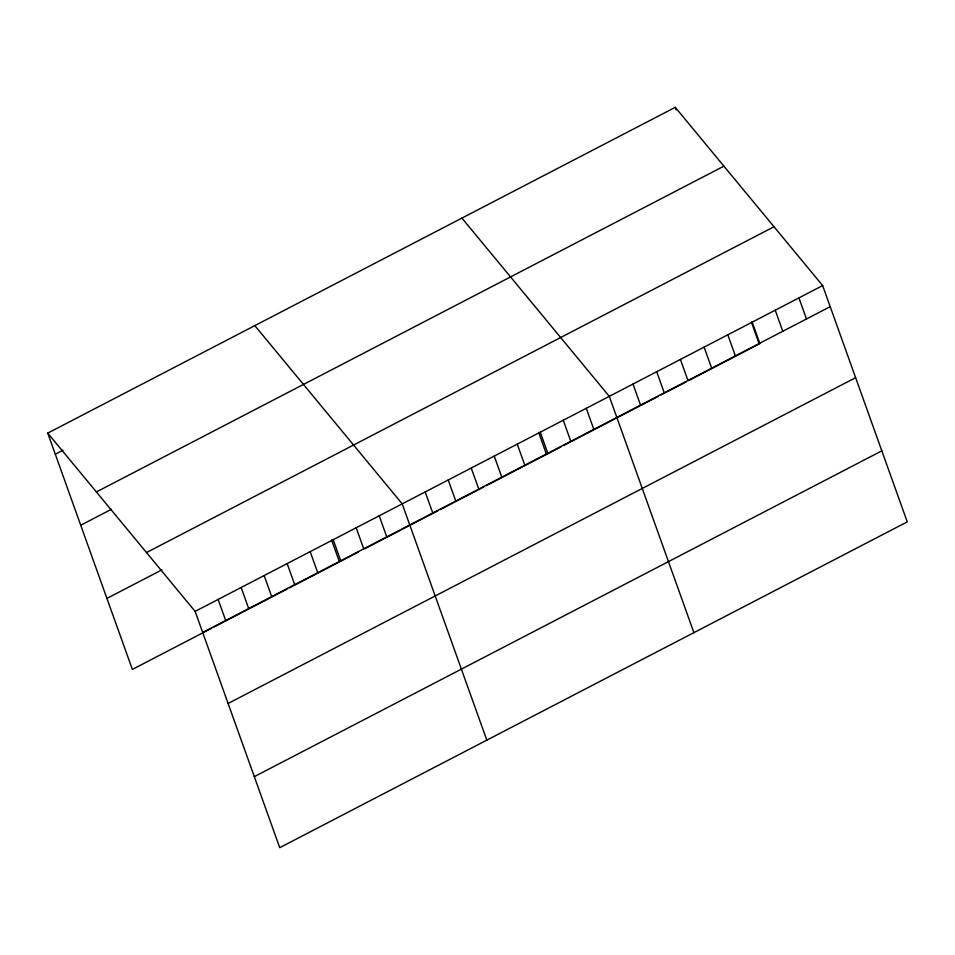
<?xml version="1.0" encoding="UTF-8"?>
<svg xmlns="http://www.w3.org/2000/svg" width="955" height="955" viewBox="0 0 955 955"><rect width="100%" height="100%" fill="white"/><g stroke="black" fill="none" stroke-linecap="round" stroke-linejoin="round"><path stroke-width="1.43" d="M47.75 433.128L675.269 107.33L822.649 285.581L907.25 521.872L279.731 847.67L195.13 611.379L47.75 433.128L132.351 669.419L211.604 628.283M55.295 454.21L62.97 450.235M96.383 491.956L723.902 166.158M80.721 525.238L111.401 509.302M146.497 552.551L774.004 226.753M106.924 598.403L161.896 569.872M195.13 611.379L822.649 285.581M202.675 632.461L830.193 306.662M214.159 626.946L224.389 621.645M225.667 620.977L270.408 597.746M271.686 597.09L287.025 589.116M289.58 587.791L292.135 586.466M293.412 585.797L316.427 573.86M317.705 573.191L338.154 562.579M358.614 551.954L339.431 561.91L331.612 540.064M365.001 548.636L384.173 538.68M385.45 538.023L408.465 526.074M411.02 524.749L437.868 510.806M440.422 509.481L483.875 486.919M486.441 485.594L522.23 467.007M523.507 466.338L561.003 446.88M563.641 445.507L570.219 442.093M571.544 441.401L593.926 429.786M595.24 429.093L616.321 418.159M617.634 417.478L640.017 405.851M641.342 405.171L658.461 396.277M661.099 394.904L663.725 393.544M665.05 392.863L686.12 381.916M688.746 380.544L759.87 343.621L752.051 321.775M228.102 703.477L855.62 377.679M254.305 776.654L881.823 450.844M461.91 218.098L609.29 396.349L693.891 632.64M254.83 325.619L402.21 503.858L486.811 740.149M798.941 297.888L806.486 318.97M775.233 310.196L782.778 331.278M675.269 107.33L676.212 109.968M751.525 322.504L759.07 343.585M727.817 334.811L735.374 355.893M704.11 347.119L711.666 368.2M680.414 359.426L687.958 380.508M656.706 371.734L664.25 392.815M632.998 384.041L640.542 405.123M586.286 408.298L593.831 429.38M563.271 420.236L570.815 441.317M540.267 432.185L547.812 453.267M538.692 432.543L546.511 454.401M517.252 444.135L524.808 465.216M494.248 456.072L501.793 477.154M471.233 468.022L478.789 489.103M448.229 479.971L455.774 501.053M425.214 491.921L432.77 513.002M379.207 515.807L386.751 536.889M356.191 527.757L363.736 548.839M333.188 539.694L340.732 560.776M310.172 551.644L317.729 572.725M287.169 563.593L294.713 584.675M264.153 575.543L271.709 596.624M241.149 587.48L248.694 608.562M218.134 599.43L225.69 620.511"/></g></svg>
